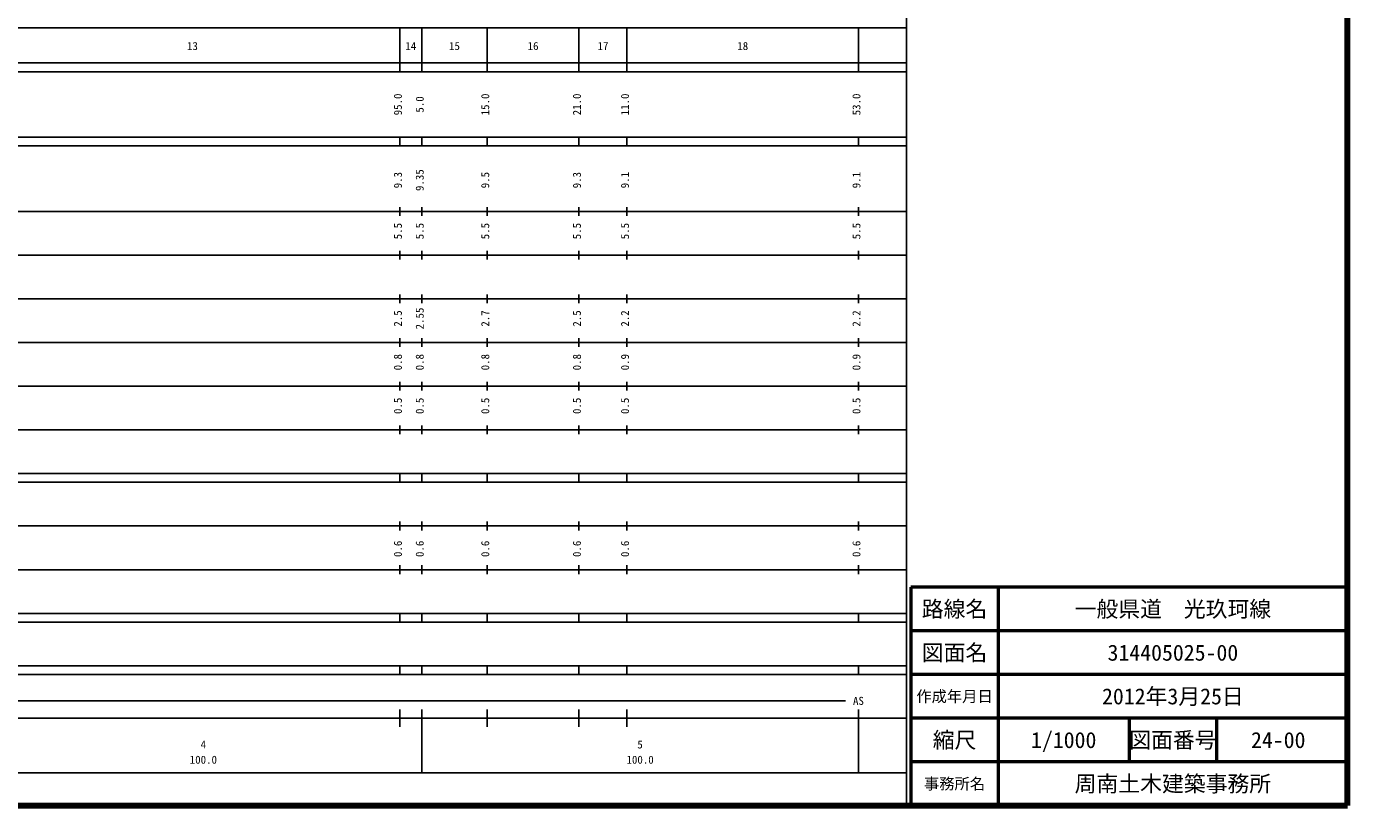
# Model space of a CAD drawing. Units: millimetres on the paper, enlarged 1000 times. Extents: x 40000 to 680000, y 20000 to 380000.
# Drawn here: x 377482 to 680000, y 20000 to 198357 of the extents above; entities that cross this region are included whole.
import ezdxf
from ezdxf.enums import TextEntityAlignment as Align

# ---------------------------------------------------------------- set-up
doc = ezdxf.new("R2010")
doc.units = ezdxf.units.MM
doc.header["$LTSCALE"] = 1000
for name, color, linetype, lineweight in [('M-TTL', 2, 'Continuous', 140), ('M-TTL-BAND', 7, 'Continuous', 25), ('M-TTL-FRAM', 2, 'Continuous', 50), ('M-TTL-LINE', 7, 'Continuous', 50)]:
    doc.layers.add(name, color=color, linetype=linetype, lineweight=lineweight)
doc.layers.add('M-TTL-TXT', color=7, linetype='Continuous')
doc.styles.add('ＭＳ ゴシック', font='')
doc.styles.get('ＭＳ ゴシック').set_extended_font_data('MS Gothic')

msp = doc.modelspace()

# ---------------------------------------------------------------- linework, layer by layer
at = {"layer": 'M-TTL'}
for p, q in [((680000, 20000), (680000, 380000)), ((40000, 20000), (680000, 20000))]:
    msp.add_line(p, q, dxfattribs=at)
at = {"layer": 'M-TTL-BAND'}
for p, q in [((579000, 20000), (579000, 370000)), ((68000, 198000), (579000, 198000)), ((463000, 188000), (463000, 198000)), ((468000, 188000), (468000, 198000)), ((483000, 188000), (483000, 198000)), ((504000, 188000), (504000, 198000)), ((515000, 188000), (515000, 198000)), ((568000, 188000), (568000, 198000)), ((40000, 190000), (579000, 190000)), ((40000, 188000), (579000, 188000)), ((40000, 173000), (579000, 173000)), ((463000, 171000), (463000, 173000)), ((468000, 171000), (468000, 173000)), ((483000, 171000), (483000, 173000)), ((504000, 171000), (504000, 173000)), ((515000, 171000), (515000, 173000)), ((568000, 171000), (568000, 173000)), ((40000, 171000), (579000, 171000)), ((40000, 156000), (579000, 156000)), ((463000, 155000), (463000, 157000)), ((468000, 155000), (468000, 157000)), ((483000, 155000), (483000, 157000)), ((504000, 155000), (504000, 157000)), ((515000, 155000), (515000, 157000)), ((568000, 155000), (568000, 157000)), ((46000, 146000), (579000, 146000)), ((463000, 145000), (463000, 147000)), ((468000, 145000), (468000, 147000)), ((483000, 145000), (483000, 147000)), ((504000, 145000), (504000, 147000)), ((515000, 145000), (515000, 147000)), ((568000, 145000), (568000, 147000)), ((463000, 135000), (463000, 137000)), ((468000, 135000), (468000, 137000)), ((483000, 135000), (483000, 137000)), ((504000, 135000), (504000, 137000)), ((515000, 135000), (515000, 137000)), ((568000, 135000), (568000, 137000)), ((52000, 136000), (579000, 136000)), ((46000, 126000), (579000, 126000)), ((463000, 125000), (463000, 127000)), ((468000, 125000), (468000, 127000)), ((483000, 125000), (483000, 127000)), ((504000, 125000), (504000, 127000)), ((515000, 125000), (515000, 127000)), ((568000, 125000), (568000, 127000)), ((52000, 116000), (579000, 116000)), ((463000, 115000), (463000, 117000)), ((468000, 115000), (468000, 117000)), ((483000, 115000), (483000, 117000)), ((504000, 115000), (504000, 117000)), ((515000, 115000), (515000, 117000)), ((568000, 115000), (568000, 117000)), ((46000, 106000), (579000, 106000)), ((463000, 105000), (463000, 107000)), ((468000, 105000), (468000, 107000)), ((483000, 105000), (483000, 107000)), ((504000, 105000), (504000, 107000)), ((515000, 105000), (515000, 107000)), ((568000, 105000), (568000, 107000)), ((40000, 96000), (579000, 96000)), ((40000, 94000), (579000, 94000)), ((463000, 94000), (463000, 96000)), ((468000, 94000), (468000, 96000)), ((483000, 94000), (483000, 96000)), ((504000, 94000), (504000, 96000)), ((515000, 94000), (515000, 96000)), ((568000, 94000), (568000, 96000)), ((463000, 83000), (463000, 85000)), ((468000, 83000), (468000, 85000)), ((483000, 83000), (483000, 85000)), ((504000, 83000), (504000, 85000)), ((515000, 83000), (515000, 85000)), ((568000, 83000), (568000, 85000)), ((49000, 84000), (579000, 84000)), ((40000, 74000), (579000, 74000)), ((463000, 73000), (463000, 75000)), ((468000, 73000), (468000, 75000)), ((483000, 73000), (483000, 75000)), ((504000, 73000), (504000, 75000)), ((515000, 73000), (515000, 75000)), ((568000, 73000), (568000, 75000)), ((40000, 64000), (579000, 64000)), ((463000, 62000), (463000, 64000)), ((468000, 62000), (468000, 64000)), ((483000, 62000), (483000, 64000)), ((504000, 62000), (504000, 64000)), ((515000, 62000), (515000, 64000)), ((568000, 62000), (568000, 64000)), ((40000, 62000), (579000, 62000)), ((40000, 52000), (579000, 52000)), ((463000, 50000), (463000, 52000)), ((468000, 50000), (468000, 52000)), ((483000, 50000), (483000, 52000)), ((504000, 50000), (504000, 52000)), ((515000, 50000), (515000, 52000)), ((568000, 50000), (568000, 52000)), ((40000, 50000), (579000, 50000)), ((71000, 44000), (565000, 44000)), ((40000, 40000), (579000, 40000)), ((463000, 38000), (463000, 42000)), ((468000, 27500), (468000, 42000)), ((483000, 38000), (483000, 42000)), ((504000, 38000), (504000, 42000)), ((515000, 38000), (515000, 42000)), ((568000, 27500), (568000, 42000)), ((68000, 27500), (579000, 27500))]:
    msp.add_line(p, q, dxfattribs=at)
at = {"layer": 'M-TTL-FRAM'}
for p, q in [((680000, 70000), (580000, 70000)), ((580000, 70000), (580000, 20000))]:
    msp.add_line(p, q, dxfattribs=at)
at = {"layer": 'M-TTL-LINE'}
for p, q in [((600000, 70000), (600000, 20000)), ((680000, 60000), (580000, 60000)), ((680000, 50000), (580000, 50000)), ((680000, 40000), (580000, 40000)), ((630000, 40000), (630000, 30000)), ((650000, 40000), (650000, 30000)), ((680000, 30000), (580000, 30000))]:
    msp.add_line(p, q, dxfattribs=at)

# ---------------------------------------------------------------- texts
at = {"layer": 'M-TTL-BAND', "style": 'ＭＳ ゴシック'}
for s, p in [('13', (415500, 192405)), ('14', (465500, 192405)), ('15', (475500, 192405)), ('16', (493500, 192405)), ('17', (509500, 192405)), ('18', (541500, 192405)), ('AS', (568000, 42500)), ('4', (418000, 32523)), ('5', (518000, 32523)), ('100.0', (418000, 29033)), ('100.0', (518000, 29033))]:
    msp.add_text(s, height=1833, dxfattribs=at).set_placement(p, align=Align.BOTTOM_CENTER)
for s, p in [('95.0', (464000, 180500)), ('5.0', (469000, 180500)), ('15.0', (484000, 180500)), ('21.0', (505000, 180500)), ('11.0', (516000, 180500)), ('53.0', (569000, 180500)), ('9.3', (464000, 163174)), ('9.35', (469000, 163174)), ('9.5', (484000, 163174)), ('9.3', (505000, 163174)), ('9.1', (516000, 163174)), ('9.1', (569000, 163174)), ('5.5', (464000, 151500)), ('5.5', (469000, 151500)), ('5.5', (484000, 151500)), ('5.5', (505000, 151500)), ('5.5', (516000, 151500)), ('5.5', (569000, 151500)), ('2.5', (464000, 131500)), ('2.55', (469000, 131500)), ('2.7', (484000, 131500)), ('2.5', (505000, 131500)), ('2.2', (516000, 131500)), ('2.2', (569000, 131500)), ('0.8', (464000, 121500)), ('0.8', (469000, 121500)), ('0.8', (484000, 121500)), ('0.8', (505000, 121500)), ('0.9', (516000, 121500)), ('0.9', (569000, 121500)), ('0.5', (464000, 111500)), ('0.5', (469000, 111500)), ('0.5', (484000, 111500)), ('0.5', (505000, 111500)), ('0.5', (516000, 111500)), ('0.5', (569000, 111500)), ('0.6', (464000, 78764)), ('0.6', (469000, 78764)), ('0.6', (484000, 78764)), ('0.6', (505000, 78764)), ('0.6', (516000, 78764)), ('0.6', (569000, 78764))]:
    msp.add_text(s, height=1833, rotation=90, dxfattribs=at).set_placement(p, align=Align.BOTTOM_CENTER)
at = {"layer": 'M-TTL-TXT', "style": 'ＭＳ ゴシック'}
for s, height, p in [('路線名', 3666, (590000, 65000)), ('路線名', 3666, (590000, 65000)), ('一般県道\u3000光玖珂線', 3666, (640000, 65000)), ('図面名', 3666, (590000, 55000)), ('図面名', 3666, (590000, 55000)), ('314405025-00', 3666, (640000, 55000)), ('作成年月日', 2566, (590000, 45000)), ('作成年月日', 2566, (590000, 45000)), ('2012年3月25日', 3666, (640000, 45000)), ('縮尺', 3666, (590000, 35000)), ('縮尺', 3666, (590000, 35000)), ('1/1000', 3666, (615000, 35000)), ('図面番号', 3666, (640000, 35000)), ('図面番号', 3666, (640000, 35000)), ('24-00', 3666, (664125, 35000)), ('周南土木建築事務所', 3666, (640000, 25000)), ('事務所名', 2566, (590000, 25000)), ('事務所名', 2566, (590000, 25000))]:
    msp.add_text(s, height=height, dxfattribs=at).set_placement(p, align=Align.MIDDLE_CENTER)

doc.saveas('drawing.dxf')
